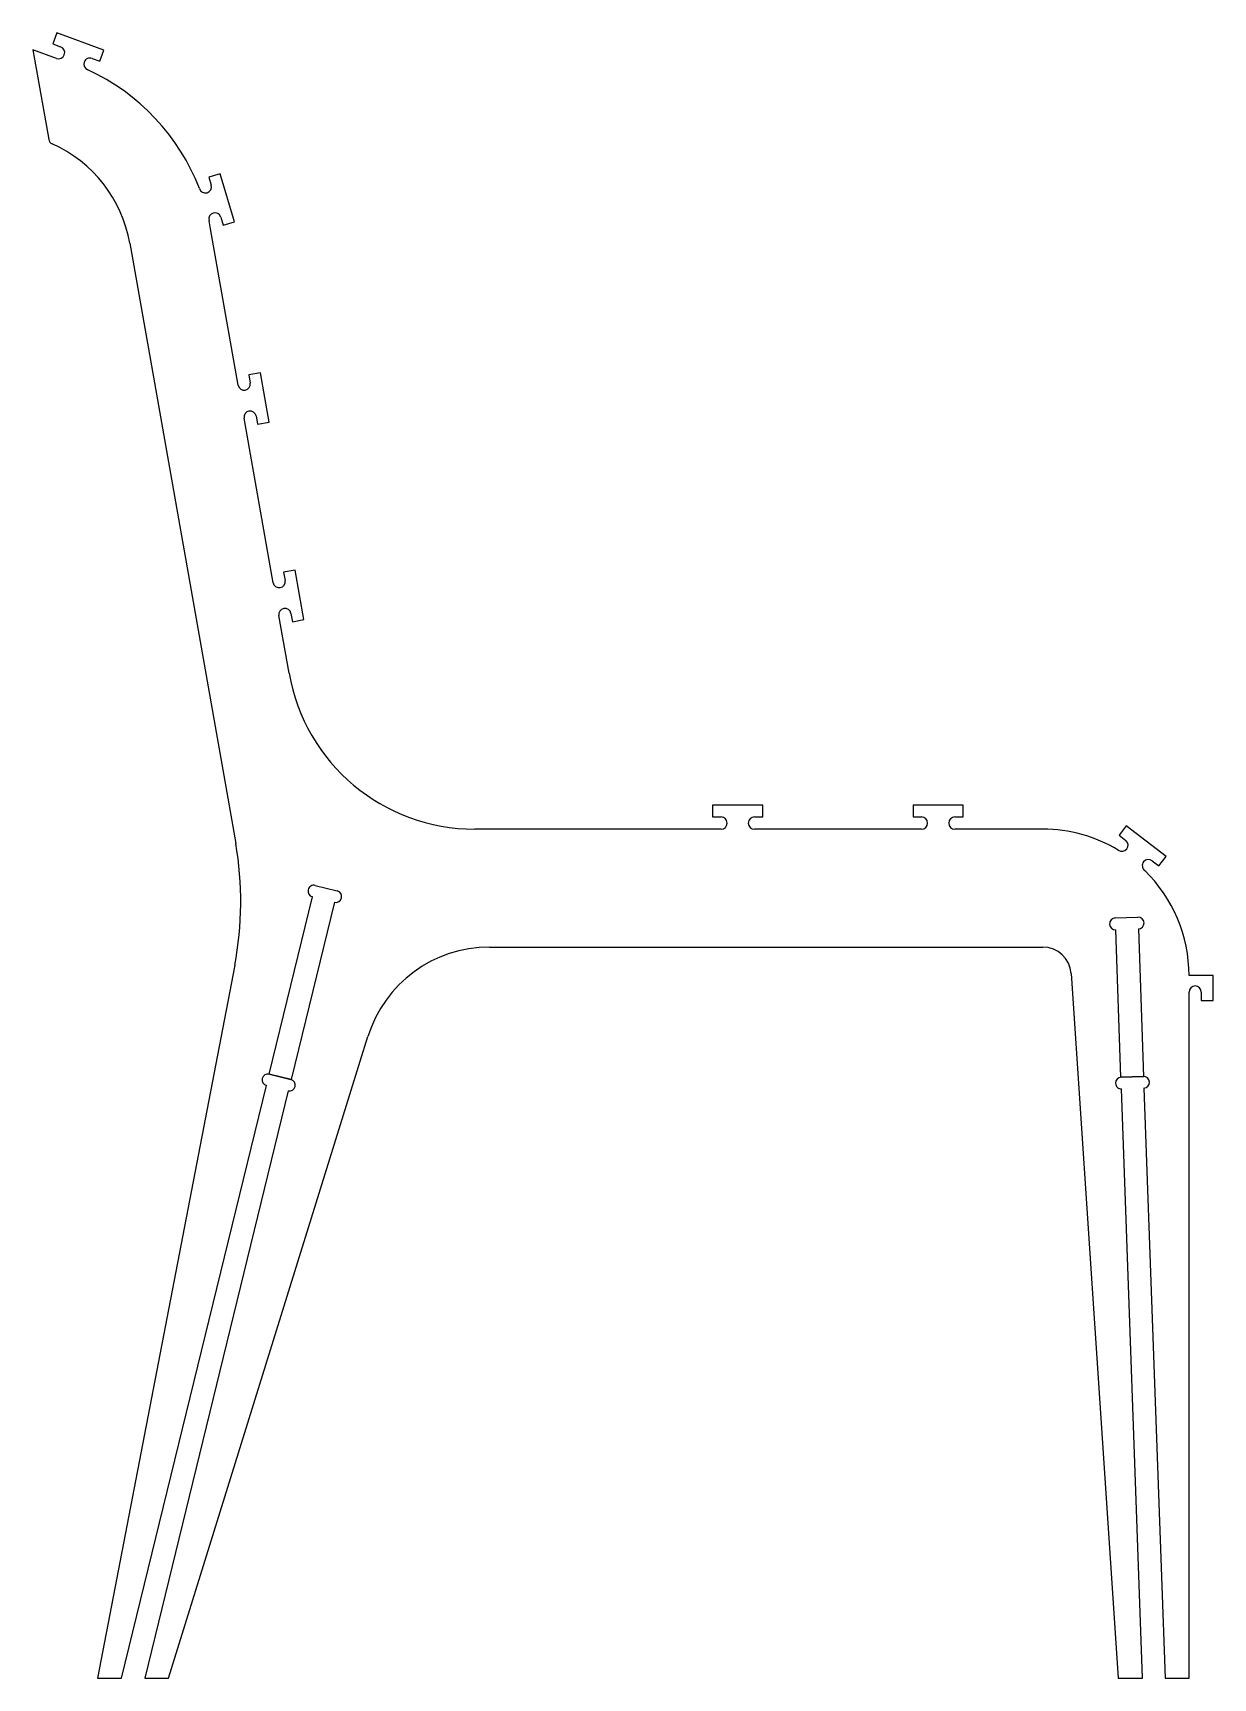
# Model space of a CAD drawing. Extents: x -16.1 to 9, y -17.9 to 16.9.
import ezdxf

# ---------------------------------------------------------------- set-up
doc = ezdxf.new("R2010")
doc.units = 0

msp = doc.modelspace()

# ---------------------------------------------------------------- linework, layer by layer
for p, q in [((-15.54294, 16.935801), (-15.629204, 16.701155)), ((-14.545234, 16.569009), (-15.54294, 16.935801)), ((-15.552634, 16.395992), (-16.051487, 16.579387)), ((-16.051487, 16.579387), (-15.716372, 14.678855)), ((-15.629204, 16.701155), (-15.46292, 16.640023)), ((-14.797783, 16.395496), (-14.631498, 16.334364)), ((-14.631498, 16.334364), (-14.545234, 16.569009)), ((-12.08224, 13.950078), (-12.321733, 13.878363)), ((-12.321733, 13.878363), (-12.270912, 13.708643)), ((-11.77731, 12.93176), (-12.08224, 13.950078)), ((-12.067625, 13.029765), (-12.016803, 12.860045)), ((-12.016803, 12.860045), (-11.77731, 12.93176)), ((-11.697974, 9.466357), (-12.28217, 12.779495)), ((-13.995735, 12.477347), (-11.75172, -0.249097)), ((-11.226486, 9.729391), (-11.472688, 9.685979)), ((-11.472688, 9.685979), (-11.441924, 9.511505)), ((-11.0419, 8.682548), (-11.226486, 9.729391)), ((-10.959627, 5.278985), (-11.574916, 8.768462)), ((-11.318866, 8.81361), (-11.288102, 8.639136)), ((-11.288102, 8.639136), (-11.0419, 8.682548)), ((-10.48814, 5.54202), (-10.734342, 5.498608)), ((-10.734342, 5.498608), (-10.703577, 5.324134)), ((-10.303553, 4.495177), (-10.48814, 5.54202)), ((-10.620991, 3.358482), (-10.83657, 4.58109)), ((-10.58052, 4.626238), (-10.549755, 4.451765)), ((-10.549755, 4.451765), (-10.303553, 4.495177)), ((-0.575211, 0.563075), (-1.638203, 0.563075)), ((-1.638203, 0.563075), (-1.638203, 0.313075)), ((-0.575211, 0.313075), (-0.575211, 0.563075)), ((3.676758, 0.563075), (2.613765, 0.563075)), ((2.613765, 0.563075), (2.613765, 0.313075)), ((3.676758, 0.313075), (3.676758, 0.563075)), ((-1.461038, 0.053075), (-6.68176, 0.053075)), ((-1.638203, 0.313075), (-1.461038, 0.313075)), ((-0.752376, 0.313075), (-0.575211, 0.313075)), ((2.790931, 0.053075), (-0.752376, 0.053075)), ((2.613765, 0.313075), (2.790931, 0.313075)), ((3.499592, 0.313075), (3.676758, 0.313075)), ((5.362345, 0.053075), (3.499592, 0.053075)), ((7.13275, 0.120865), (6.980173, -0.077176)), ((7.974815, -0.527886), (7.13275, 0.120865)), ((6.980173, -0.077176), (7.120517, -0.185301)), ((7.681894, -0.617802), (7.822239, -0.725927)), ((7.822239, -0.725927), (7.974815, -0.527886)), ((-11.043006, -5.139905), (-10.124044, -1.382746)), ((-10.064648, -1.139905), (-9.598392, -1.253946)), ((-9.657788, -1.496788), (-10.57675, -5.253946)), ((6.899681, -1.830461), (7.379377, -1.81339)), ((7.019783, -5.205367), (6.908572, -2.080303)), ((7.388268, -2.063232), (7.499486, -5.188484)), ((-6.371652, -2.446925), (5.362345, -2.446925)), ((-11.771728, -2.834106), (-14.678419, -17.946926)), ((5.962026, -3.007757), (6.963372, -17.946926)), ((8.973372, -3.047953), (8.463372, -3.047953)), ((8.973372, -3.579449), (8.973372, -3.047953)), ((8.463372, -17.946926), (8.463372, -3.402283)), ((8.723372, -3.402283), (8.723372, -3.579449)), ((8.723372, -3.579449), (8.973372, -3.579449)), ((-13.178419, -17.946926), (-8.946748, -4.342724)), ((-10.57675, -5.253946), (-11.043006, -5.139905)), ((-11.038149, -5.141093), (-10.581607, -5.252758)), ((7.499486, -5.188484), (7.019783, -5.205367)), ((7.02478, -5.205191), (7.494489, -5.18866)), ((-14.175516, -17.946926), (-11.097639, -5.383911)), ((-10.640911, -5.495622), (-13.681321, -17.946926)), ((7.473217, -17.946926), (7.033573, -5.455036)), ((7.503478, -5.438498), (7.953527, -17.946926)), ((-14.678419, -17.946926), (-14.175516, -17.946926)), ((-13.681321, -17.946926), (-13.178419, -17.946926)), ((6.963372, -17.946926), (7.473217, -17.946926)), ((7.953527, -17.946926), (8.463372, -17.946926))]:
    msp.add_line(p, q)
for centre, radius, start, end in [((-15.507777, 16.518008), 0.13, -110.18518, -20.18518), ((-15.507777, 16.518008), 0.13, -20.18518, 69.81482), ((-14.84264, 16.27348), 0.13, 69.81482, 159.81482), ((-14.84264, 16.27348), 0.13, 159.81482, -110.18518), ((-16.797359, 11.983345), 4.584844, 21.10248, 65.382408), ((-15.588347, 14.70143), 0.13, -170, -113.979647), ((-16.797359, 11.983345), 2.844844, 10, 66.020353), ((-12.395448, 13.671351), 0.13, -163.329932, -73.329932), ((-12.395448, 13.671351), 0.13, -73.329932, 16.670068), ((-12.192161, 12.992473), 0.13, 106.670068, -163.329932), ((-16.797359, 11.983345), 4.584844, 10, 12.237656), ((-12.192161, 12.992473), 0.13, 16.670068, 106.670068), ((-11.569949, 9.488931), 0.13, -170, -80), ((-11.569949, 9.488931), 0.13, -80, 10), ((-11.446891, 8.791036), 0.13, 100, -170), ((-11.446891, 8.791036), 0.13, 10, 100), ((-10.831602, 5.301559), 0.13, -170, -80), ((-10.831602, 5.301559), 0.13, -80, 10), ((-10.708545, 4.603664), 0.13, 100, -170), ((-10.708545, 4.603664), 0.13, 10, 100), ((-6.68176, 4.053075), 4, -170, -90), ((-1.461038, 0.183075), 0.13, 0, 90), ((-1.461038, 0.183075), 0.13, -90, 0), ((-0.752376, 0.183075), 0.13, 90, 180), ((-0.752376, 0.183075), 0.13, 180, -90), ((2.790931, 0.183075), 0.13, 0, 90), ((2.790931, 0.183075), 0.13, -90, 0), ((3.499592, 0.183075), 0.13, 90, 180), ((3.499592, 0.183075), 0.13, -180, -90), ((5.362345, -3.047953), 3.101027, 58.94942, 90), ((-18.774068, -1.487326), 7.13068, -10.886915, 10), ((7.041177, -0.288283), 0.13, -37.611661, 52.388339), ((7.041177, -0.288283), 0.13, -127.611661, -37.611661), ((7.602555, -0.720783), 0.13, 142.388339, -127.611661), ((7.602555, -0.720783), 0.13, 52.388339, 142.388339), ((5.362345, -3.047953), 3.101027, 0, 45.827258), ((-10.094346, -1.261325), 0.125, 166.255884, -103.744116), ((-10.094346, -1.261325), 0.125, 76.255884, 166.255884), ((-9.62809, -1.375367), 0.125, -13.744116, 76.255884), ((-9.62809, -1.375367), 0.125, -103.744116, -13.744116), ((6.904126, -1.955382), 0.125, 92.038123, -177.961877), ((6.904126, -1.955382), 0.125, -177.961877, -87.961877), ((7.383823, -1.938311), 0.125, 2.038123, 92.038123), ((7.383823, -1.938311), 0.125, -87.961877, 2.038123), ((-6.371652, -5.143723), 2.696798, 90, 162.721371), ((5.362345, -3.047953), 0.601027, 3.834697, 90), ((8.593372, -3.402283), 0.13, 90, 180), ((8.593372, -3.402283), 0.13, 0, 90), ((-11.067848, -5.262513), 0.125, 76.255884, 166.233961), ((7.029177, -5.330114), 0.125, 92.015653, -177.984347), ((7.498886, -5.313582), 0.125, 2.060592, 92.015653), ((-11.067848, -5.262513), 0.125, 166.233961, -103.787963), ((-10.611305, -5.374179), 0.125, -103.700269, -13.722193), ((-10.611305, -5.374179), 0.125, -13.722193, 76.255884), ((7.029177, -5.330114), 0.125, -177.984347, -87.984347), ((7.498886, -5.313582), 0.125, -87.894468, 2.060592)]:
    msp.add_arc(centre, radius, start, end)

doc.saveas('drawing.dxf')
